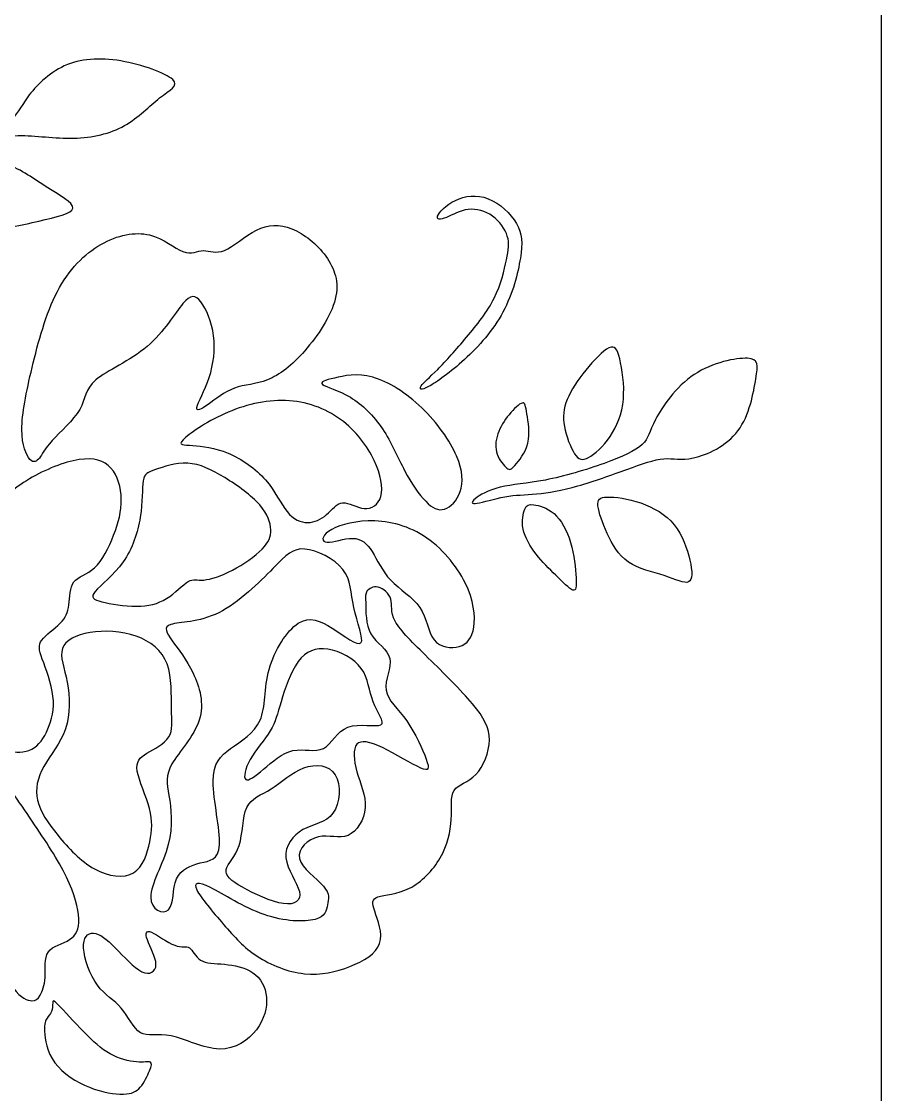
# Model space of a CAD drawing. Header units: millimetres. Extents: x -233 to 226, y -201 to 195.
# Drawn here: x 102.9 to 226.4, y -92 to 62 of the extents above; entities that cross this region are included whole.
import ezdxf

# ---------------------------------------------------------------- set-up
doc = ezdxf.new("R2010")
doc.units = ezdxf.units.MM
doc.layers.add('DV1_Layer_1', color=7, linetype='Continuous')
doc.layers.add('Layer_1', color=7, linetype='Continuous')

msp = doc.modelspace()

# ---------------------------------------------------------------- linework, layer by layer
at = {"layer": 'DV1_Layer_1', "color": 1, "linetype": 'Continuous'}
for points, knots in [([(90.98, 43.61), (92.42, 44.41), (94.24, 45.33), (96.13, 45.98), (98.02, 46.64), (99.98, 47.03), (101.16, 47.79), (102.34, 48.55), (102.72, 49.69), (103.84, 51.21), (104.95, 52.72), (106.79, 54.61), (109.08, 55.65), (111.37, 56.7), (114.11, 56.89), (117.18, 56.37), (120.24, 55.85), (123.64, 54.61), (124.63, 53.7), (125.62, 52.79), (124.22, 52.21), (121.29, 49.93), (119.76, 48.24), (117.71, 47.09), (115.66, 45.94), (113.1, 45.33), (110.42, 45.27), (107.74, 45.21), (104.95, 45.69), (102.44, 45.67), (99.94, 45.64), (97.71, 45.11), (95.56, 44.29), (93.42, 43.46), (91.36, 42.35), (90.35, 41.6), (89.35, 40.85), (89.39, 40.46), (89.77, 40.12), (90.15, 39.78), (90.85, 39.49), (92.59, 39.85), (93.64, 40.51), (95.15, 41.05), (96.66, 41.6), (98.65, 42.03), (100.58, 41.55), (102.5, 41.06), (104.37, 39.66), (106.35, 38.4), (108.32, 37.14), (110.41, 36.02), (110.31, 35.24), (110.21, 34.45), (107.93, 33.99), (105.43, 33.39), (102.92, 32.8), (100.18, 32.07), (97.74, 32.66), (95.31, 33.24), (93.17, 35.13), (91.68, 36.47), (90.19, 37.82), (89.35, 38.62), (88.39, 38.73), (87.43, 38.83), (86.36, 38.25), (85.92, 38.2), (85.47, 38.16), (85.64, 38.64), (86.34, 39.9), (86.87, 40.68), (87.67, 41.4), (88.47, 42.13), (89.54, 42.81), (90.98, 43.61)], [0, 0, 0, 0, 0.037037, 0.037037, 0.037037, 0.074074, 0.074074, 0.074074, 0.111111, 0.111111, 0.111111, 0.148148, 0.148148, 0.148148, 0.185185, 0.185185, 0.185185, 0.222222, 0.222222, 0.222222, 0.259259, 0.259259, 0.296296, 0.296296, 0.296296, 0.333333, 0.333333, 0.333333, 0.37037, 0.37037, 0.37037, 0.407407, 0.407407, 0.407407, 0.444444, 0.444444, 0.444444, 0.481481, 0.481481, 0.481481, 0.518519, 0.518519, 0.555556, 0.555556, 0.555556, 0.592593, 0.592593, 0.592593, 0.62963, 0.62963, 0.62963, 0.666667, 0.666667, 0.666667, 0.703704, 0.703704, 0.703704, 0.740741, 0.740741, 0.740741, 0.777778, 0.777778, 0.777778, 0.814815, 0.814815, 0.814815, 0.851852, 0.851852, 0.851852, 0.888889, 0.888889, 0.925926, 0.925926, 0.925926, 1, 1, 1, 1]), ([(172.53, 27.81), (172.23, 26.33), (171.77, 24.29), (170.78, 22.33), (169.8, 20.37), (168.3, 18.48), (165.32, 14.94), (163.84, 13.29), (162.67, 12.1), (161.49, 10.92), (160.62, 10.19), (160.3, 9.72), (159.99, 9.25), (160.23, 9.03), (161.36, 9.63), (162.48, 10.24), (164.5, 11.67), (166.53, 13.53), (168.57, 15.4), (170.63, 17.7), (172.03, 20.33), (173.44, 22.96), (174.19, 25.92), (174.53, 28.07), (174.87, 30.23), (174.8, 31.59), (173.97, 33.02), (173.15, 34.45), (171.57, 35.95), (168.28, 37.24), (166.56, 37.02), (165.2, 36.36), (163.84, 35.71), (162.85, 34.62), (162.65, 34.09), (162.46, 33.55), (163.07, 33.58), (163.91, 33.92), (164.76, 34.25), (165.85, 34.91), (168.23, 35.2), (169.51, 34.84), (170.54, 34.1), (171.57, 33.36), (172.35, 32.24), (172.66, 31.23), (172.98, 30.21), (172.83, 29.29), (172.53, 27.81)], [0, 0, 0, 0, 0.055556, 0.055556, 0.055556, 0.111111, 0.111111, 0.166667, 0.166667, 0.166667, 0.222222, 0.222222, 0.222222, 0.277778, 0.277778, 0.277778, 0.333333, 0.333333, 0.333333, 0.388889, 0.388889, 0.388889, 0.444444, 0.444444, 0.444444, 0.5, 0.5, 0.5, 0.555556, 0.555556, 0.611111, 0.611111, 0.611111, 0.666667, 0.666667, 0.666667, 0.722222, 0.722222, 0.722222, 0.777778, 0.777778, 0.833333, 0.833333, 0.833333, 0.888889, 0.888889, 0.888889, 1, 1, 1, 1]), ([(105.51, -0.62), (105.9, -0.11), (106.21, 0.64), (107.34, 1.88), (108.47, 3.11), (110.41, 4.83), (111.29, 6.36), (112.17, 7.89), (112, 9.22), (113.59, 10.58), (115.18, 11.94), (118.52, 13.32), (120.97, 15.39), (123.42, 17.46), (124.97, 20.22), (126.1, 21.56), (127.22, 22.89), (127.93, 22.79), (129.43, 20.8), (130.23, 18.91), (130.5, 16.93), (130.76, 14.94), (130.5, 12.86), (129.87, 10.95), (129.24, 9.05), (128.24, 7.33), (128.11, 6.65), (127.97, 5.97), (128.7, 6.34), (130.74, 7.79), (132.05, 8.88), (133.5, 9.41), (134.95, 9.95), (136.55, 9.92), (138.25, 10.6), (139.95, 11.28), (141.74, 12.66), (143.59, 14.78), (145.45, 16.9), (147.36, 19.76), (147.97, 22.19), (148.57, 24.61), (147.87, 26.6), (146.6, 28.34), (145.33, 30.09), (143.48, 31.59), (141.73, 32.29), (139.97, 32.99), (138.3, 32.9), (136.64, 32.07), (134.98, 31.25), (133.33, 29.7), (132.07, 29.18), (130.81, 28.66), (129.07, 29.67), (127.32, 28.56), (126.11, 29.01), (124.9, 29.46), (123.35, 30.91), (121.3, 31.4), (119.25, 31.88), (116.71, 31.4), (114.33, 30.04), (111.96, 28.68), (109.75, 26.45), (106.43, 20.1), (105.32, 15.98), (104.46, 12.38), (103.6, 8.78), (102.99, 5.71), (102.99, 3.45), (102.99, 1.2), (103.6, -0.23), (104.13, -0.81), (104.66, -1.39), (105.12, -1.13), (105.51, -0.62)], [0, 0, 0, 0, 0.035714, 0.035714, 0.035714, 0.071429, 0.071429, 0.071429, 0.107143, 0.107143, 0.107143, 0.142857, 0.142857, 0.142857, 0.178571, 0.178571, 0.178571, 0.214286, 0.214286, 0.25, 0.25, 0.25, 0.285714, 0.285714, 0.285714, 0.321429, 0.321429, 0.321429, 0.357143, 0.357143, 0.392857, 0.392857, 0.392857, 0.428571, 0.428571, 0.428571, 0.464286, 0.464286, 0.464286, 0.5, 0.5, 0.5, 0.535714, 0.535714, 0.535714, 0.571429, 0.571429, 0.571429, 0.607143, 0.607143, 0.607143, 0.642857, 0.642857, 0.642857, 0.678571, 0.714286, 0.714286, 0.714286, 0.75, 0.75, 0.75, 0.785714, 0.785714, 0.785714, 0.821429, 0.821429, 0.857143, 0.857143, 0.857143, 0.892857, 0.892857, 0.892857, 0.928571, 0.928571, 0.928571, 1, 1, 1, 1]), ([(182.31, -0.02), (181.73, 0.87), (181.11, 2.53), (180.6, 5.32), (180.71, 6.45), (181.25, 7.76), (181.79, 9.07), (182.75, 10.56), (183.91, 11.99), (185.06, 13.41), (186.4, 14.78), (187.25, 15.18), (188.09, 15.59), (188.44, 15.03), (188.79, 13.61), (189.14, 12.18), (189.5, 9.88), (189.12, 5.75), (188.4, 3.92), (187.42, 2.46), (186.44, 1), (185.21, -0.07), (184.32, -0.55), (183.43, -1.03), (182.89, -0.91), (182.31, -0.02)], [0, 0, 0, 0, 0.1, 0.1, 0.2, 0.2, 0.2, 0.3, 0.3, 0.3, 0.4, 0.4, 0.4, 0.5, 0.5, 0.5, 0.6, 0.6, 0.7, 0.7, 0.7, 0.8, 0.8, 0.8, 1, 1, 1, 1]), ([(168.05, -6.46), (168.66, -5.95), (169.95, -5.22), (173.34, -4.4), (175.45, -4.3), (178.12, -3.78), (180.78, -3.26), (184, -2.31), (186.57, -1.39), (189.14, -0.47), (191.06, 0.42), (192.01, 1.31), (192.97, 2.19), (192.97, 3.07), (193.94, 4.92), (194.9, 6.77), (196.83, 9.61), (199.48, 11.36), (202.12, 13.11), (205.48, 13.77), (207.11, 13.69), (208.74, 13.61), (208.64, 12.77), (208.32, 10.75), (207.99, 8.74), (207.44, 5.53), (205.76, 3.3), (204.09, 1.07), (201.29, -0.18), (199.4, -0.61), (197.5, -1.03), (196.51, -0.62), (195.13, -0.73), (193.75, -0.84), (191.98, -1.47), (189.81, -2.25), (187.64, -3.04), (185.07, -3.99), (182.79, -4.63), (180.51, -5.27), (178.53, -5.61), (176.86, -5.77), (175.18, -5.93), (173.83, -5.9), (172.32, -6.17), (170.82, -6.43), (169.17, -6.99), (168.32, -7.12), (167.48, -7.26), (167.43, -6.97), (168.05, -6.46)], [0, 0, 0, 0, 0.055556, 0.055556, 0.111111, 0.111111, 0.111111, 0.166667, 0.166667, 0.166667, 0.222222, 0.222222, 0.222222, 0.277778, 0.277778, 0.277778, 0.333333, 0.333333, 0.333333, 0.388889, 0.388889, 0.388889, 0.444444, 0.444444, 0.444444, 0.5, 0.5, 0.5, 0.555556, 0.555556, 0.555556, 0.611111, 0.611111, 0.611111, 0.666667, 0.666667, 0.666667, 0.722222, 0.722222, 0.722222, 0.777778, 0.777778, 0.777778, 0.833333, 0.833333, 0.833333, 0.888889, 0.888889, 0.888889, 1, 1, 1, 1]), ([(160.95, -6.83), (159.99, -5.85), (158.92, -4.3), (156.93, -0.55), (156.01, 1.66), (154.74, 3.56), (153.47, 5.46), (151.85, 7.06), (150.14, 8.09), (148.43, 9.12), (146.64, 9.58), (146.15, 9.94), (145.67, 10.29), (146.49, 10.53), (147.85, 10.86), (149.2, 11.18), (151.09, 11.6), (153.34, 10.98), (155.58, 10.36), (158.17, 8.71), (160.39, 6.58), (162.61, 4.45), (164.45, 1.83), (165.38, -0.32), (166.31, -2.46), (166.34, -4.13), (165.89, -5.44), (165.44, -6.75), (164.52, -7.69), (163.64, -7.96), (162.75, -8.23), (161.9, -7.82), (160.95, -6.83)], [0, 0, 0, 0, 0.083333, 0.083333, 0.166667, 0.166667, 0.166667, 0.25, 0.25, 0.25, 0.333333, 0.333333, 0.333333, 0.416667, 0.416667, 0.416667, 0.5, 0.5, 0.5, 0.583333, 0.583333, 0.583333, 0.666667, 0.666667, 0.666667, 0.75, 0.75, 0.75, 0.833333, 0.833333, 0.833333, 1, 1, 1, 1]), ([(126.12, 1.99), (126.91, 2.8), (129.33, 4.5), (134.83, 6.97), (137.91, 7.74), (140.83, 7.63), (143.75, 7.52), (146.51, 6.53), (148.72, 4.92), (150.92, 3.31), (152.57, 1.08), (153.55, -0.97), (154.54, -3.02), (154.85, -4.88), (154.51, -6.12), (154.17, -7.36), (153.18, -7.96), (151.05, -7.77), (149.91, -6.97), (149.02, -7.04), (148.14, -7.11), (147.51, -8.06), (146.72, -8.75), (145.93, -9.44), (144.99, -9.88), (143.99, -9.88), (143, -9.88), (141.96, -9.44), (140.14, -7.19), (139.36, -5.37), (137.96, -3.76), (136.55, -2.14), (134.52, -0.74), (132.59, 0.07), (130.66, 0.88), (128.85, 1.1), (127.51, 1.18), (126.18, 1.25), (125.33, 1.18), (126.12, 1.99)], [0, 0, 0, 0, 0.066667, 0.066667, 0.133333, 0.133333, 0.133333, 0.2, 0.2, 0.2, 0.266667, 0.266667, 0.266667, 0.333333, 0.333333, 0.333333, 0.4, 0.4, 0.466667, 0.466667, 0.466667, 0.533333, 0.533333, 0.533333, 0.6, 0.6, 0.6, 0.666667, 0.666667, 0.733333, 0.733333, 0.733333, 0.8, 0.8, 0.8, 0.866667, 0.866667, 0.866667, 1, 1, 1, 1]), ([(172.61, -2.07), (172.19, -1.73), (171.51, -0.97), (171.2, -0.07), (170.89, 0.82), (170.96, 1.85), (171.29, 2.83), (171.63, 3.82), (172.22, 4.76), (172.91, 5.6), (173.6, 6.44), (174.38, 7.18), (174.8, 7.27), (175.23, 7.37), (175.29, 6.83), (175.47, 5.72), (175.65, 4.62), (175.95, 2.95), (175.61, 1.53), (175.27, 0.11), (174.3, -1.06), (173.73, -1.69), (173.17, -2.32), (173.03, -2.4), (172.61, -2.07)], [0, 0, 0, 0, 0.111111, 0.111111, 0.111111, 0.222222, 0.222222, 0.222222, 0.333333, 0.333333, 0.333333, 0.444444, 0.444444, 0.444444, 0.555556, 0.555556, 0.555556, 0.666667, 0.666667, 0.666667, 0.777778, 0.777778, 0.777778, 1, 1, 1, 1]), ([(97.65, -40.48), (96.33, -38.91), (94.56, -36.17), (93.78, -33.52), (93.01, -30.86), (93.22, -28.29), (93.61, -26.6), (94, -24.9), (94.56, -24.08), (94.52, -22.94), (94.48, -21.8), (93.85, -20.34), (94.39, -17.81), (94.92, -15.28), (96.62, -11.67), (98.34, -9.09), (100.06, -6.51), (101.8, -4.96), (104.06, -3.62), (106.31, -2.29), (109.07, -1.18), (111.19, -0.85), (113.31, -0.52), (114.79, -0.98), (115.77, -2.06), (116.75, -3.14), (117.24, -4.83), (117.26, -6.53), (117.29, -8.23), (116.85, -9.92), (116.16, -11.71), (115.47, -13.49), (114.53, -15.35), (113.42, -16.38), (112.32, -17.41), (111.06, -17.61), (110.45, -18.41), (109.85, -19.21), (109.9, -20.61), (109.75, -21.69), (109.61, -22.77), (109.27, -23.52), (108.47, -24.33), (107.67, -25.14), (106.41, -26.02), (105.85, -26.75), (105.29, -27.49), (105.44, -28.1), (105.92, -29.47), (106.41, -30.84), (107.23, -32.97), (107.67, -36.65), (107.28, -38.21), (106.72, -39.51), (106.16, -40.82), (105.44, -41.89), (104.41, -42.41), (103.38, -42.93), (102.04, -42.91), (100.94, -42.69), (99.84, -42.47), (98.97, -42.06), (97.65, -40.48)], [0, 0, 0, 0, 0.045455, 0.045455, 0.045455, 0.090909, 0.090909, 0.090909, 0.136364, 0.136364, 0.136364, 0.181818, 0.181818, 0.181818, 0.227273, 0.227273, 0.227273, 0.272727, 0.272727, 0.272727, 0.318182, 0.318182, 0.318182, 0.363636, 0.363636, 0.363636, 0.409091, 0.409091, 0.409091, 0.454545, 0.454545, 0.454545, 0.5, 0.5, 0.5, 0.545455, 0.545455, 0.545455, 0.590909, 0.590909, 0.590909, 0.636364, 0.636364, 0.636364, 0.681818, 0.681818, 0.681818, 0.727273, 0.727273, 0.727273, 0.772727, 0.772727, 0.818182, 0.818182, 0.818182, 0.863636, 0.863636, 0.863636, 0.909091, 0.909091, 0.909091, 1, 1, 1, 1]), ([(113.52, -19.76), (114.26, -18.89), (116.17, -17.44), (117.52, -15.53), (118.86, -13.63), (119.64, -11.28), (119.98, -9.11), (120.32, -6.94), (120.22, -4.96), (120.58, -2.82), (121.04, -2.68), (122.16, -2.29), (123.27, -1.9), (125.04, -1.27), (126.79, -1.37), (128.53, -1.47), (130.25, -2.29), (132.11, -3.43), (133.96, -4.57), (135.95, -6.02), (137.12, -7.36), (138.3, -8.69), (138.66, -9.9), (138.7, -10.91), (138.73, -11.91), (138.44, -12.71), (137.46, -13.7), (136.48, -14.7), (134.81, -15.89), (133.21, -16.72), (131.61, -17.56), (130.08, -18.04), (129.09, -18.13), (128.1, -18.21), (127.64, -17.9), (126.86, -18.35), (126.08, -18.79), (124.99, -20.01), (123.76, -20.78), (122.52, -21.56), (121.14, -21.9), (119.43, -21.9), (117.72, -21.9), (115.69, -21.56), (114.45, -21.24), (113.22, -20.93), (112.78, -20.64), (113.52, -19.76)], [0, 0, 0, 0, 0.058824, 0.058824, 0.058824, 0.117647, 0.117647, 0.117647, 0.176471, 0.176471, 0.235294, 0.235294, 0.235294, 0.294118, 0.294118, 0.294118, 0.352941, 0.352941, 0.352941, 0.411765, 0.411765, 0.411765, 0.470588, 0.470588, 0.470588, 0.529412, 0.529412, 0.529412, 0.588235, 0.588235, 0.588235, 0.647059, 0.647059, 0.647059, 0.705882, 0.705882, 0.705882, 0.764706, 0.764706, 0.764706, 0.823529, 0.823529, 0.823529, 0.882353, 0.882353, 0.882353, 1, 1, 1, 1]), ([(175.18, -7.96), (174.92, -8.55), (174.68, -9.62), (175.19, -12), (175.94, -13.31), (176.8, -14.44), (177.67, -15.56), (178.65, -16.49), (180.59, -18.41), (181.56, -19.4), (182.56, -19.75), (182.6, -19.11), (182.45, -16.48), (182.27, -14.49), (181.75, -12.74), (181.23, -10.99), (180.37, -9.5), (179.36, -8.6), (178.34, -7.71), (177.17, -7.42), (176.45, -7.33), (175.72, -7.25), (175.44, -7.37), (175.18, -7.96)], [0, 0, 0, 0, 0.1, 0.1, 0.2, 0.2, 0.2, 0.3, 0.3, 0.4, 0.4, 0.5, 0.5, 0.6, 0.6, 0.6, 0.7, 0.7, 0.7, 0.8, 0.8, 0.8, 1, 1, 1, 1]), ([(185.67, -7.5), (185.77, -8.42), (186.31, -9.93), (187.01, -11.46), (187.71, -13), (188.58, -14.56), (191.49, -16.54), (193.53, -16.96), (195.18, -17.5), (196.83, -18.04), (198.09, -18.69), (198.68, -18.4), (199.28, -18.11), (199.22, -16.88), (198.85, -15.27), (198.48, -13.66), (197.81, -11.68), (196.59, -10.19), (195.38, -8.7), (193.63, -7.7), (191.81, -7.07), (189.99, -6.44), (188.11, -6.19), (187, -6.22), (185.89, -6.26), (185.57, -6.58), (185.67, -7.5)], [0, 0, 0, 0, 0.1, 0.1, 0.1, 0.2, 0.2, 0.3, 0.3, 0.3, 0.4, 0.4, 0.4, 0.5, 0.5, 0.5, 0.6, 0.6, 0.6, 0.7, 0.7, 0.7, 0.8, 0.8, 0.8, 1, 1, 1, 1]), ([(147.01, -11.15), (148.06, -10.41), (150.2, -9.71), (152.71, -9.65), (155.21, -9.58), (158.1, -10.17), (160.64, -11.79), (163.19, -13.41), (165.39, -16.08), (166.62, -18.55), (167.84, -21.02), (168.08, -23.3), (167.85, -24.88), (167.62, -26.45), (166.92, -27.32), (165.77, -27.66), (164.62, -28), (163.02, -27.81), (162.14, -26.71), (161.27, -25.6), (161.13, -23.59), (160.11, -22.07), (159.09, -20.54), (157.2, -19.5), (155.93, -18.16), (154.66, -16.83), (154, -15.21), (153.26, -14.04), (152.52, -12.88), (151.7, -12.18), (150.48, -12.15), (149.25, -12.13), (147.63, -12.78), (146.8, -12.72), (145.98, -12.66), (145.96, -11.89), (147.01, -11.15)], [0, 0, 0, 0, 0.076923, 0.076923, 0.076923, 0.153846, 0.153846, 0.153846, 0.230769, 0.230769, 0.230769, 0.307692, 0.307692, 0.307692, 0.384615, 0.384615, 0.384615, 0.461538, 0.461538, 0.461538, 0.538462, 0.538462, 0.538462, 0.615385, 0.615385, 0.615385, 0.692308, 0.692308, 0.692308, 0.769231, 0.769231, 0.769231, 0.846154, 0.846154, 0.846154, 1, 1, 1, 1]), ([(124.39, -24.51), (125.55, -24.15), (128.36, -24.25), (131.25, -22.82), (134.13, -21.39), (140.04, -15.47), (141.89, -13.53), (145.33, -13.83), (147.85, -15.09), (149.06, -16.61), (150.27, -18.14), (150.17, -19.93), (150.63, -22.07), (151.09, -24.2), (152.11, -26.67), (151.65, -27.15), (151.19, -27.64), (149.25, -26.14), (145.81, -23.96), (144.31, -23.28), (141.01, -25.41), (139.22, -28.22), (137.72, -33.7), (138.01, -36.36), (137.18, -38.25), (136.36, -40.14), (134.42, -41.26), (132.94, -42.32), (131.46, -43.39), (130.45, -44.41), (130.45, -49.69), (131.46, -53.96), (131.34, -56.14), (131.22, -58.32), (129.96, -58.42), (128.6, -58.74), (127.25, -59.06), (125.79, -59.6), (125.19, -61.01), (124.58, -62.41), (124.82, -64.68), (124.05, -65.45), (123.27, -66.22), (119.69, -64.77), (123.27, -58.85), (124, -56.11), (124.73, -53.38), (124.39, -50.86), (123.81, -47.27), (123.56, -46.2), (124.53, -44.53), (125.5, -42.86), (127.68, -40.58), (128.44, -38.23), (129.19, -35.88), (127.83, -31.03), (125.41, -28.03), (124.56, -26.86), (123.71, -25.7), (123.23, -24.88), (124.39, -24.51)], [0, 0, 0, 0, 0.04, 0.04, 0.04, 0.08, 0.12, 0.12, 0.16, 0.16, 0.16, 0.2, 0.2, 0.2, 0.24, 0.24, 0.24, 0.28, 0.28, 0.32, 0.32, 0.36, 0.36, 0.4, 0.4, 0.4, 0.44, 0.44, 0.44, 0.48, 0.48, 0.52, 0.52, 0.52, 0.56, 0.56, 0.56, 0.6, 0.6, 0.6, 0.64, 0.64, 0.64, 0.68, 0.72, 0.72, 0.72, 0.76, 0.76, 0.8, 0.8, 0.8, 0.84, 0.84, 0.84, 0.88, 0.92, 0.92, 0.92, 1, 1, 1, 1]), ([(152.52, -19.73), (152.79, -19.38), (153.4, -18.99), (154.12, -19.16), (154.85, -19.33), (155.7, -20.05), (155.94, -20.89), (156.18, -21.73), (155.82, -22.67), (156.56, -24.04), (157.3, -25.41), (159.14, -27.2), (163.5, -31.47), (166.02, -33.94), (167.67, -35.9), (169.32, -37.87), (170.09, -39.32), (170.08, -41.08), (170.07, -42.83), (169.27, -44.89), (168.16, -46.04), (167.04, -47.2), (165.61, -47.44), (164.45, -49.21), (164.98, -52.26), (164.06, -56.19), (163.02, -58), (161.98, -59.82), (160.35, -61.49), (158.61, -62.37), (156.86, -63.24), (155, -63.31), (154.09, -63.61), (153.18, -63.92), (153.23, -64.45), (153.64, -65.67), (154.05, -66.9), (154.83, -68.81), (154.33, -70.29), (153.83, -71.77), (152.06, -72.81), (150.08, -73.59), (148.09, -74.36), (145.88, -74.87), (143.53, -74.63), (141.18, -74.39), (138.69, -73.39), (136.76, -72.13), (134.83, -70.87), (133.48, -69.35), (131.93, -67.55), (130.37, -65.76), (128.63, -63.7), (128.1, -62.6), (127.56, -61.49), (128.24, -61.35), (130.06, -62.26), (131.88, -63.17), (134.83, -65.13), (137.75, -66.15), (140.67, -67.16), (143.56, -67.24), (145.06, -66.84), (146.56, -66.44), (146.68, -65.57), (146.85, -64.75), (147.02, -63.94), (147.24, -63.19), (146.27, -62.08), (145.3, -60.96), (143.15, -59.48), (142.83, -58.08), (142.52, -56.67), (144.04, -55.34), (145.54, -55), (147.05, -54.66), (148.53, -55.31), (149.8, -54.78), (151.07, -54.25), (152.14, -52.53), (152.26, -50.79), (152.38, -49.06), (151.55, -47.32), (151.08, -45.64), (150.61, -43.97), (150.49, -42.37), (151.06, -41.71), (151.63, -41.04), (152.89, -41.31), (154.73, -42.19), (156.57, -43.08), (158.99, -44.58), (160.23, -45.11), (161.47, -45.64), (161.51, -45.21), (161.02, -43.83), (160.52, -42.45), (159.48, -40.12), (158.22, -38.36), (156.96, -36.61), (155.48, -35.42), (155.26, -33.94), (155.04, -32.46), (156.09, -30.69), (155.8, -29.38), (155.5, -28.08), (153.88, -27.23), (153.09, -25.86), (152.31, -24.49), (152.35, -22.6), (152.34, -21.5), (152.33, -20.39), (152.26, -20.08), (152.52, -19.73)], [0, 0, 0, 0, 0.025, 0.025, 0.025, 0.05, 0.05, 0.05, 0.075, 0.075, 0.075, 0.1, 0.1, 0.125, 0.125, 0.125, 0.15, 0.15, 0.15, 0.175, 0.175, 0.175, 0.2, 0.2, 0.225, 0.25, 0.25, 0.25, 0.275, 0.275, 0.275, 0.3, 0.3, 0.3, 0.325, 0.325, 0.325, 0.35, 0.35, 0.35, 0.375, 0.375, 0.375, 0.4, 0.4, 0.4, 0.425, 0.425, 0.425, 0.45, 0.45, 0.45, 0.475, 0.475, 0.475, 0.5, 0.5, 0.5, 0.525, 0.525, 0.525, 0.55, 0.55, 0.55, 0.575, 0.575, 0.575, 0.6, 0.6, 0.6, 0.625, 0.625, 0.625, 0.65, 0.65, 0.65, 0.675, 0.675, 0.675, 0.7, 0.7, 0.7, 0.725, 0.725, 0.725, 0.75, 0.75, 0.75, 0.775, 0.775, 0.775, 0.8, 0.8, 0.8, 0.825, 0.825, 0.825, 0.85, 0.85, 0.85, 0.875, 0.875, 0.875, 0.9, 0.9, 0.9, 0.925, 0.925, 0.925, 0.95, 0.95, 0.95, 1, 1, 1, 1]), ([(121.33, -55.7), (121, -57.35), (120.41, -59.31), (119.02, -60.15), (117.63, -60.99), (115.42, -60.69), (113.42, -59.59), (111.42, -58.49), (109.63, -56.57), (108.18, -54.79), (106.72, -53.01), (105.61, -51.36), (104.86, -48.12), (105.22, -46.52), (106.14, -44.88), (107.06, -43.25), (108.54, -41.57), (109.94, -37.38), (109.87, -34.86), (109.48, -32.8), (109.1, -30.74), (108.39, -29.14), (108.81, -27.95), (109.22, -26.77), (110.74, -25.99), (112.77, -25.66), (114.79, -25.34), (117.31, -25.46), (119.38, -26.18), (121.46, -26.91), (123.08, -28.24), (123.82, -30.18), (124.56, -32.12), (124.41, -34.67), (124.45, -36.56), (124.49, -38.45), (124.7, -39.68), (124.07, -40.66), (123.44, -41.65), (121.96, -42.37), (120.94, -43), (119.9, -43.63), (119.32, -44.17), (119.55, -45.55), (119.78, -46.93), (120.83, -49.16), (121.3, -50.94), (121.77, -52.72), (121.67, -54.05), (121.33, -55.7)], [0, 0, 0, 0, 0.055556, 0.055556, 0.055556, 0.111111, 0.111111, 0.111111, 0.166667, 0.166667, 0.166667, 0.222222, 0.222222, 0.277778, 0.277778, 0.277778, 0.333333, 0.333333, 0.388889, 0.388889, 0.388889, 0.444444, 0.444444, 0.444444, 0.5, 0.5, 0.5, 0.555556, 0.555556, 0.555556, 0.611111, 0.611111, 0.611111, 0.666667, 0.666667, 0.666667, 0.722222, 0.722222, 0.722222, 0.777778, 0.777778, 0.777778, 0.833333, 0.833333, 0.833333, 0.888889, 0.888889, 0.888889, 1, 1, 1, 1]), ([(140.19, -35.59), (140.72, -33.79), (141.55, -31.32), (142.66, -29.82), (143.78, -28.32), (145.18, -27.78), (146.9, -28.05), (148.62, -28.32), (150.66, -29.38), (151.7, -30.81), (152.74, -32.24), (152.79, -34.04), (153.4, -35.61), (154, -37.19), (155.17, -38.54), (154.51, -38.91), (153.86, -39.27), (151.39, -38.64), (149.79, -39.25), (148.19, -39.85), (147.46, -41.69), (146.27, -42.3), (145.08, -42.91), (143.44, -42.28), (141.89, -42.62), (140.33, -42.95), (138.88, -44.26), (136.46, -46.3), (135.49, -47.03), (135.12, -46.76), (134.76, -46.49), (135, -45.23), (136.55, -42.52), (137.86, -41.06), (138.64, -39.78), (139.41, -38.5), (139.66, -37.38), (140.19, -35.59)], [0, 0, 0, 0, 0.071429, 0.071429, 0.071429, 0.142857, 0.142857, 0.142857, 0.214286, 0.214286, 0.214286, 0.285714, 0.285714, 0.285714, 0.357143, 0.357143, 0.357143, 0.428571, 0.428571, 0.428571, 0.5, 0.5, 0.5, 0.571429, 0.571429, 0.571429, 0.642857, 0.642857, 0.714286, 0.714286, 0.714286, 0.785714, 0.785714, 0.857143, 0.857143, 0.857143, 1, 1, 1, 1]), ([(104.4, -78.51), (103.79, -78.48), (102.87, -78.17), (101.77, -76.71), (100.66, -75.26), (99.38, -72.67), (98.18, -69.9), (96.98, -67.14), (95.86, -64.21), (95.16, -61.03), (94.46, -57.86), (94.17, -54.44), (94.65, -51.51), (95.14, -48.58), (96.4, -46.13), (97.17, -44.98), (97.95, -43.83), (98.24, -43.97), (99.39, -45.49), (100.54, -47), (104.56, -52.77), (108.2, -58.34), (109.38, -60.77), (110.55, -63.19), (111.08, -65.25), (111.14, -66.74), (111.2, -68.23), (110.38, -70.07), (107.42, -70.61), (106.79, -71.51), (106.16, -72.42), (106.38, -73.97), (106.32, -75.16), (106.26, -76.35), (105.92, -77.17), (105.61, -77.72), (105.29, -78.26), (105, -78.53), (104.4, -78.51)], [0, 0, 0, 0, 0.066667, 0.066667, 0.066667, 0.133333, 0.133333, 0.133333, 0.2, 0.2, 0.2, 0.266667, 0.266667, 0.266667, 0.333333, 0.333333, 0.333333, 0.4, 0.4, 0.4, 0.466667, 0.533333, 0.533333, 0.533333, 0.6, 0.6, 0.6, 0.666667, 0.733333, 0.733333, 0.733333, 0.8, 0.8, 0.8, 0.866667, 0.866667, 0.866667, 1, 1, 1, 1]), ([(135.27, -50.78), (134.62, -52.16), (134.71, -54.54), (134.18, -56.21), (133.65, -57.88), (132.48, -58.85), (132.31, -59.7), (132.14, -60.55), (132.97, -61.28), (136.31, -63.17), (138.83, -64.33), (142.22, -64.81), (143.1, -64.14), (142.81, -62.85), (142.52, -61.57), (141.06, -59.68), (140.89, -57.98), (140.72, -56.28), (141.84, -54.78), (143.32, -53.96), (144.79, -53.13), (146.64, -52.99), (147.64, -51.58), (148.65, -50.18), (148.83, -47.51), (147.95, -46.08), (147.08, -44.65), (145.16, -44.46), (143.45, -45.09), (141.74, -45.72), (140.24, -47.17), (138.78, -48.09), (137.33, -49.01), (135.92, -49.4), (135.27, -50.78)], [0, 0, 0, 0, 0.076923, 0.076923, 0.076923, 0.153846, 0.153846, 0.153846, 0.230769, 0.230769, 0.307692, 0.307692, 0.384615, 0.384615, 0.384615, 0.461538, 0.461538, 0.461538, 0.538462, 0.538462, 0.538462, 0.615385, 0.615385, 0.615385, 0.692308, 0.692308, 0.692308, 0.769231, 0.769231, 0.769231, 0.846154, 0.846154, 0.846154, 1, 1, 1, 1]), ([(116.39, -70.92), (115.16, -69.69), (114.11, -68.86), (112.42, -68.74), (111.76, -69.44), (111.85, -70.96), (111.93, -72.47), (112.76, -74.8), (113.83, -76.28), (114.91, -77.75), (116.25, -78.39), (117.26, -79.57), (118.28, -80.76), (118.98, -82.51), (120.01, -83.1), (121.04, -83.69), (122.4, -83.14), (124.41, -83.56), (126.42, -83.98), (129.09, -85.39), (131.36, -85.44), (133.62, -85.49), (135.49, -84.18), (136.64, -82.67), (137.79, -81.17), (138.23, -79.48), (138.09, -78), (137.96, -76.52), (137.26, -75.26), (135, -73.71), (133.45, -73.42), (132.06, -73.28), (130.66, -73.15), (129.43, -73.17), (128.64, -72.69), (127.85, -72.21), (127.51, -71.21), (127.04, -70.9), (126.57, -70.58), (125.96, -70.95), (124.92, -70.56), (123.88, -70.17), (122.4, -69.03), (121.59, -68.69), (120.78, -68.35), (120.63, -68.81), (121, -69.79), (121.36, -70.78), (122.23, -72.28), (122.23, -73.31), (122.23, -74.34), (121.36, -74.9), (120.21, -74.35), (119.06, -73.8), (117.63, -72.16), (116.39, -70.92)], [0, 0, 0, 0, 0.05, 0.05, 0.1, 0.1, 0.1, 0.15, 0.15, 0.15, 0.2, 0.2, 0.2, 0.25, 0.25, 0.25, 0.3, 0.3, 0.3, 0.35, 0.35, 0.35, 0.4, 0.4, 0.4, 0.45, 0.45, 0.45, 0.5, 0.5, 0.55, 0.55, 0.55, 0.6, 0.6, 0.6, 0.65, 0.65, 0.65, 0.7, 0.7, 0.7, 0.75, 0.75, 0.75, 0.8, 0.8, 0.8, 0.85, 0.85, 0.85, 0.9, 0.9, 0.9, 1, 1, 1, 1]), ([(108.2, -79.1), (108.97, -79.87), (110.52, -81.58), (111.86, -82.97), (113.21, -84.35), (114.36, -85.43), (115.65, -86.14), (116.94, -86.86), (118.38, -87.21), (120.48, -87.38), (121.15, -87.19), (121.43, -87.31), (121.7, -87.44), (121.59, -87.86), (121.3, -88.57), (121.01, -89.27), (120.54, -90.26), (119.98, -90.92), (119.42, -91.57), (118.77, -91.88), (117.55, -91.91), (116.34, -91.94), (114.56, -91.69), (110.82, -90.19), (108.85, -88.95), (107.72, -87.41), (106.59, -85.87), (106.3, -84.03), (106.24, -82.9), (106.19, -81.77), (106.37, -81.35), (106.6, -81.01), (106.82, -80.68), (107.08, -80.44), (107.23, -80.06), (107.37, -79.68), (107.4, -79.16), (107.41, -78.82), (107.42, -78.48), (107.42, -78.33), (108.2, -79.1)], [0, 0, 0, 0, 0.066667, 0.066667, 0.066667, 0.133333, 0.133333, 0.133333, 0.2, 0.2, 0.266667, 0.266667, 0.266667, 0.333333, 0.333333, 0.333333, 0.4, 0.4, 0.4, 0.466667, 0.466667, 0.466667, 0.533333, 0.533333, 0.6, 0.6, 0.6, 0.666667, 0.666667, 0.666667, 0.733333, 0.733333, 0.733333, 0.8, 0.8, 0.8, 0.866667, 0.866667, 0.866667, 1, 1, 1, 1])]:
    msp.add_open_spline(points, degree=3, knots=knots, dxfattribs=at)
at = {"layer": 'Layer_1', "color": 7, "linetype": 'Continuous'}
msp.add_line((226.37, -200.73), (226.37, 195.21), dxfattribs=at)

doc.saveas('drawing.dxf')
